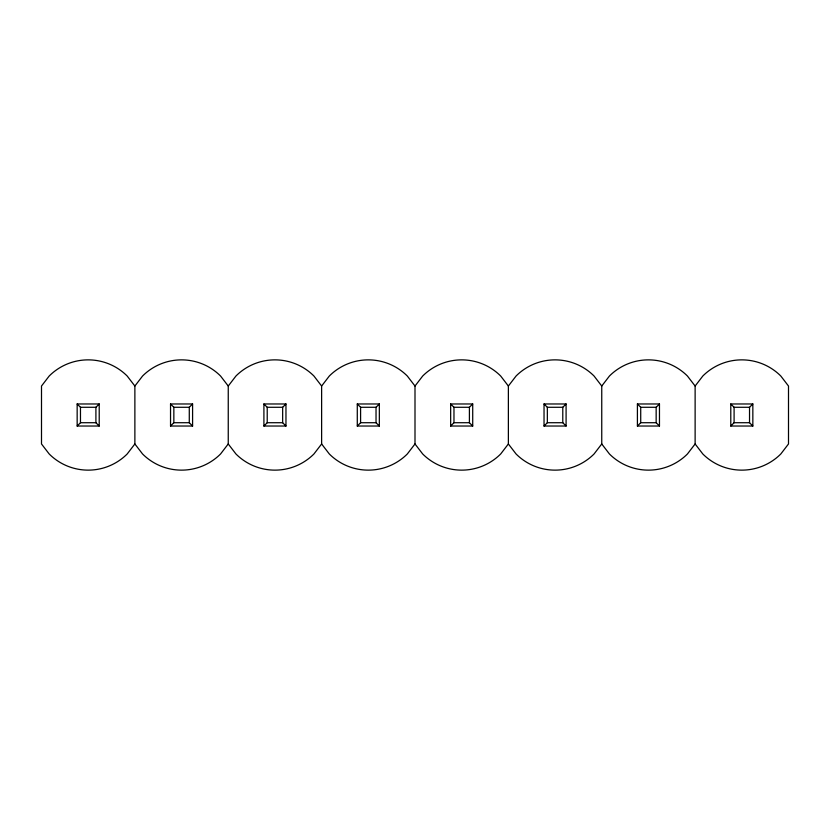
<?xml version="1.0" encoding="UTF-8"?>
<svg xmlns="http://www.w3.org/2000/svg" width="830" height="830" viewBox="0 0 830 830"><rect width="100%" height="100%" fill="white"/><g stroke="black" fill="none" stroke-linecap="round" stroke-linejoin="round"><path stroke-width="1.25" d="M228.25 443.967L220.552 453.989A55.143 55.143 0 0 1 142.573 453.989L134.875 443.967L134.875 386.033L142.573 376.011A55.143 55.143 0 0 1 220.552 376.011L228.25 386.033L228.25 443.967L235.948 453.989A55.143 55.143 0 0 0 313.927 453.989L321.625 443.967L321.625 386.033L329.323 376.011A55.143 55.143 0 0 1 407.302 376.011L415 386.033L415 443.967L422.698 453.989A55.143 55.143 0 0 0 500.677 453.989L508.375 443.967L508.375 386.033L516.073 376.011A55.143 55.143 0 0 1 594.052 376.011L601.75 386.033L601.75 443.967L594.052 453.989A55.143 55.143 0 0 1 516.073 453.989L508.375 443.967M134.875 443.967L127.177 453.989A55.143 55.143 0 0 1 49.198 453.989L41.5 443.967L41.5 386.033L49.198 376.011A55.143 55.143 0 0 1 127.177 376.011L134.875 386.033M228.25 386.033L235.948 376.011A55.143 55.143 0 0 1 313.927 376.011L321.625 386.033M415 386.033L422.698 376.011A55.143 55.143 0 0 1 500.677 376.011L508.375 386.033M415 443.967L407.302 453.989A55.143 55.143 0 0 1 329.323 453.989L321.625 443.967M601.75 386.033L609.448 376.011A55.143 55.143 0 0 1 687.427 376.011L695.125 386.033L695.125 443.967L687.427 453.989A55.143 55.143 0 0 1 609.448 453.989L601.75 443.967M695.125 386.033L702.823 376.011A55.143 55.143 0 0 1 780.802 376.011L788.5 386.033L788.5 443.967L780.802 453.989A55.143 55.143 0 0 1 702.823 453.989L695.125 443.967M77.159 426.029L80.469 422.719L80.469 407.281L77.159 403.971L99.216 403.971L99.216 426.029L77.159 426.029L77.159 403.971M99.216 426.029L95.907 422.719L95.907 407.281L99.216 403.971M170.534 426.029L173.844 422.719L173.844 407.281L170.534 403.971L192.591 403.971L192.591 426.029L170.534 426.029L170.534 403.971M192.591 426.029L189.282 422.719L189.282 407.281L192.591 403.971M263.909 426.029L267.219 422.719L267.219 407.281L263.909 403.971L285.966 403.971L285.966 426.029L263.909 426.029L263.909 403.971M285.966 426.029L282.656 422.719L282.656 407.281L285.966 403.971M357.284 426.029L360.594 422.719L360.594 407.281L357.284 403.971L379.341 403.971L379.341 426.029L357.284 426.029L357.284 403.971M379.341 426.029L376.032 422.719L376.032 407.281L379.341 403.971M450.659 426.029L453.969 422.719L453.969 407.281L450.659 403.971L472.716 403.971L472.716 426.029L450.659 426.029L450.659 403.971M472.716 426.029L469.407 422.719L469.407 407.281L472.716 403.971M544.034 426.029L547.343 422.719L562.782 422.719L566.091 426.029L544.034 426.029L544.034 403.971L566.091 403.971L566.091 426.029M562.782 422.719L562.782 407.281L566.091 403.971M637.409 426.029L640.718 422.719L656.157 422.719L659.466 426.029L637.409 426.029L637.409 403.971L659.466 403.971L659.466 426.029M656.157 422.719L656.157 407.281L659.466 403.971M730.784 426.029L734.094 422.719L734.094 407.281L730.784 403.971L752.841 403.971L752.841 426.029L730.784 426.029L730.784 403.971M734.094 407.281L749.532 407.281L752.841 403.971M80.469 407.281L95.907 407.281M173.844 407.281L189.282 407.281M267.219 407.281L282.656 407.281M360.594 407.281L376.032 407.281M453.969 407.281L469.407 407.281M544.034 403.971L547.343 407.281L562.782 407.281M637.409 403.971L640.718 407.281L656.157 407.281M80.469 422.719L95.907 422.719M173.844 422.719L189.282 422.719M267.219 422.719L282.656 422.719M360.594 422.719L376.032 422.719M453.969 422.719L469.407 422.719M734.094 422.719L749.532 422.719L752.841 426.029M749.532 407.281L749.532 422.719M640.718 407.281L640.718 422.719M547.343 407.281L547.343 422.719"/></g></svg>
